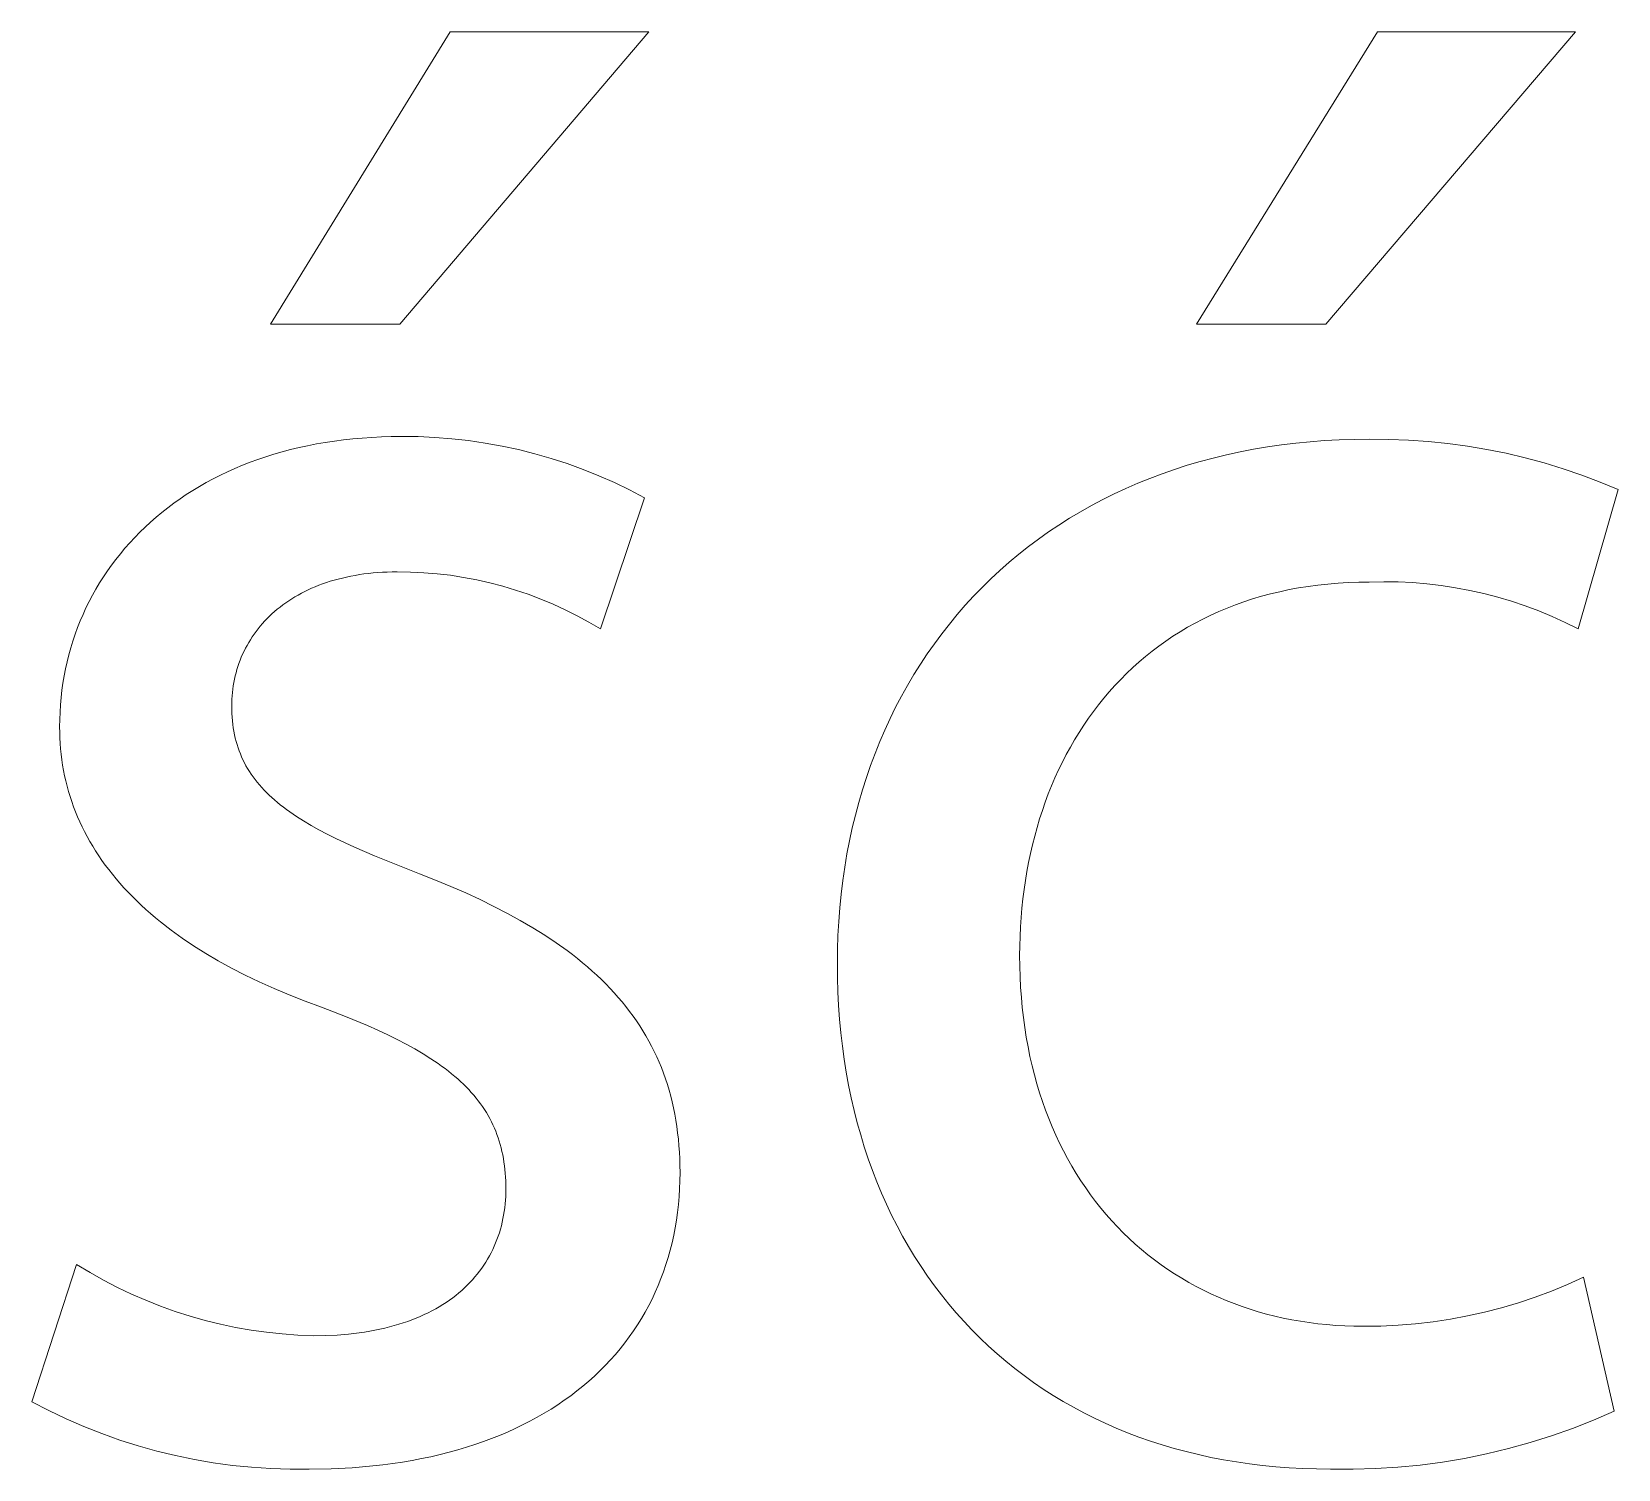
# Model space of a CAD drawing. Header units: millimetres. Extents: x 1434 to 4837, y 1889 to 4267.
# Drawn here: x 4377.23 to 4403.66, y 1946.16 to 1970.11 of the extents above; entities that cross this region are included whole.
import ezdxf

# ---------------------------------------------------------------- set-up
doc = ezdxf.new("R2010")
doc.units = ezdxf.units.MM
doc.header["$MEASUREMENT"] = 0
doc.layers.add('Domyślny', color=7, linetype='Continuous', true_color=0x000000)

msp = doc.modelspace()

# ---------------------------------------------------------------- linework, layer by layer
at = {"layer": 'Domyślny', "color": 18, "lineweight": 15, "true_color": 0x000000}
for p, q in [((4381.204, 1965.235), (4384.196, 1970.108)), ((4387.505, 1970.108), (4383.357, 1965.235)), ((4384.196, 1970.108), (4387.505, 1970.108)), ((4396.63, 1965.235), (4399.644, 1970.108)), ((4402.942, 1970.108), (4398.783, 1965.235)), ((4399.644, 1970.108), (4402.942, 1970.108)), ((4383.357, 1965.235), (4381.204, 1965.235)), ((4398.783, 1965.235), (4396.63, 1965.235)), ((4381.399, 1963.109), (4381.538, 1963.146)), ((4381.538, 1963.146), (4381.68, 1963.18)), ((4381.68, 1963.18), (4381.823, 1963.212)), ((4381.823, 1963.212), (4381.969, 1963.241)), ((4381.969, 1963.241), (4382.117, 1963.266)), ((4382.117, 1963.266), (4382.268, 1963.289)), ((4382.268, 1963.289), (4382.42, 1963.309)), ((4382.42, 1963.309), (4382.575, 1963.326)), ((4382.575, 1963.326), (4382.732, 1963.34)), ((4382.732, 1963.34), (4382.891, 1963.351)), ((4382.891, 1963.351), (4383.052, 1963.359)), ((4383.052, 1963.359), (4383.215, 1963.364)), ((4383.215, 1963.364), (4383.38, 1963.365)), ((4383.38, 1963.365), (4383.662, 1963.363)), ((4383.662, 1963.363), (4383.943, 1963.35)), ((4383.943, 1963.35), (4384.224, 1963.329)), ((4384.224, 1963.329), (4384.505, 1963.297)), ((4384.505, 1963.297), (4384.783, 1963.256)), ((4384.783, 1963.256), (4385.061, 1963.206)), ((4385.061, 1963.206), (4385.336, 1963.147)), ((4385.336, 1963.147), (4385.61, 1963.078)), ((4397.355, 1963.109), (4397.582, 1963.152)), ((4397.582, 1963.152), (4397.813, 1963.191)), ((4397.813, 1963.191), (4398.046, 1963.225)), ((4398.046, 1963.225), (4398.282, 1963.254)), ((4398.282, 1963.254), (4398.522, 1963.278)), ((4398.522, 1963.278), (4398.764, 1963.296)), ((4398.764, 1963.296), (4399.009, 1963.309)), ((4399.009, 1963.309), (4399.257, 1963.317)), ((4399.257, 1963.317), (4399.508, 1963.32)), ((4399.508, 1963.32), (4399.836, 1963.318)), ((4399.836, 1963.318), (4400.164, 1963.306)), ((4400.164, 1963.306), (4400.491, 1963.283)), ((4400.491, 1963.283), (4400.817, 1963.249)), ((4400.817, 1963.249), (4401.142, 1963.205)), ((4401.142, 1963.205), (4401.465, 1963.15)), ((4401.465, 1963.15), (4401.787, 1963.085)), ((4380.612, 1962.832), (4380.737, 1962.885)), ((4380.737, 1962.885), (4380.865, 1962.935)), ((4380.865, 1962.935), (4380.995, 1962.982)), ((4380.995, 1962.982), (4381.127, 1963.027)), ((4381.127, 1963.027), (4381.262, 1963.07)), ((4381.262, 1963.07), (4381.399, 1963.109)), ((4385.61, 1963.078), (4385.881, 1963)), ((4385.881, 1963), (4386.149, 1962.913)), ((4386.149, 1962.913), (4386.414, 1962.817)), ((4396.266, 1962.817), (4396.477, 1962.885)), ((4396.477, 1962.885), (4396.692, 1962.948)), ((4396.692, 1962.948), (4396.91, 1963.006)), ((4396.91, 1963.006), (4397.131, 1963.06)), ((4397.131, 1963.06), (4397.355, 1963.109)), ((4401.787, 1963.085), (4402.106, 1963.01)), ((4402.106, 1963.01), (4402.422, 1962.924)), ((4402.422, 1962.924), (4402.736, 1962.829)), ((4380.022, 1962.534), (4380.135, 1962.598)), ((4380.135, 1962.598), (4380.25, 1962.66)), ((4380.25, 1962.66), (4380.369, 1962.72)), ((4380.369, 1962.72), (4380.489, 1962.777)), ((4380.489, 1962.777), (4380.612, 1962.832)), ((4386.414, 1962.817), (4386.675, 1962.712)), ((4386.675, 1962.712), (4386.933, 1962.599)), ((4386.933, 1962.599), (4387.187, 1962.476)), ((4395.652, 1962.586), (4395.853, 1962.667)), ((4395.853, 1962.667), (4396.058, 1962.744)), ((4396.058, 1962.744), (4396.266, 1962.817)), ((4402.736, 1962.829), (4403.046, 1962.723)), ((4403.046, 1962.723), (4403.353, 1962.607)), ((4403.353, 1962.607), (4403.656, 1962.482)), ((4379.697, 1962.327), (4379.802, 1962.398)), ((4379.802, 1962.398), (4379.911, 1962.467)), ((4379.911, 1962.467), (4380.022, 1962.534)), ((4387.437, 1962.346), (4386.7, 1960.159)), ((4387.187, 1962.476), (4387.437, 1962.346)), ((4395.068, 1962.314), (4395.259, 1962.409)), ((4395.259, 1962.409), (4395.454, 1962.5)), ((4395.454, 1962.5), (4395.652, 1962.586)), ((4403.656, 1962.482), (4402.987, 1960.159)), ((4379.299, 1962.022), (4379.394, 1962.101)), ((4379.394, 1962.101), (4379.493, 1962.179)), ((4379.493, 1962.179), (4379.593, 1962.254)), ((4379.593, 1962.254), (4379.697, 1962.327)), ((4394.516, 1962.003), (4394.696, 1962.111)), ((4394.696, 1962.111), (4394.88, 1962.215)), ((4394.88, 1962.215), (4395.068, 1962.314)), ((4379.027, 1961.772), (4379.115, 1961.857)), ((4379.115, 1961.857), (4379.206, 1961.941)), ((4379.206, 1961.941), (4379.299, 1962.022)), ((4394.166, 1961.775), (4394.339, 1961.891)), ((4394.339, 1961.891), (4394.516, 1962.003)), ((4378.78, 1961.505), (4378.86, 1961.596)), ((4378.86, 1961.596), (4378.942, 1961.685)), ((4378.942, 1961.685), (4379.027, 1961.772)), ((4393.831, 1961.531), (4393.997, 1961.655)), ((4393.997, 1961.655), (4394.166, 1961.775)), ((4378.556, 1961.223), (4378.628, 1961.319)), ((4378.628, 1961.319), (4378.703, 1961.413)), ((4378.703, 1961.413), (4378.78, 1961.505)), ((4393.511, 1961.271), (4393.669, 1961.403)), ((4393.669, 1961.403), (4393.831, 1961.531)), ((4378.357, 1960.926), (4378.421, 1961.027)), ((4378.421, 1961.027), (4378.487, 1961.126)), ((4378.487, 1961.126), (4378.556, 1961.223)), ((4382.471, 1961.024), (4382.402, 1961.008)), ((4382.541, 1961.039), (4382.471, 1961.024)), ((4382.613, 1961.052), (4382.541, 1961.039)), ((4382.686, 1961.064), (4382.613, 1961.052)), ((4382.76, 1961.075), (4382.686, 1961.064)), ((4382.836, 1961.084), (4382.76, 1961.075)), ((4382.912, 1961.092), (4382.836, 1961.084)), ((4382.99, 1961.099), (4382.912, 1961.092)), ((4383.069, 1961.104), (4382.99, 1961.099)), ((4383.149, 1961.108), (4383.069, 1961.104)), ((4383.23, 1961.11), (4383.149, 1961.108)), ((4383.312, 1961.11), (4383.23, 1961.11)), ((4383.535, 1961.108), (4383.312, 1961.11)), ((4383.757, 1961.097), (4383.535, 1961.108)), ((4383.98, 1961.079), (4383.757, 1961.097)), ((4384.201, 1961.053), (4383.98, 1961.079)), ((4384.421, 1961.019), (4384.201, 1961.053)), ((4384.64, 1960.978), (4384.421, 1961.019)), ((4393.206, 1960.995), (4393.356, 1961.135)), ((4393.356, 1961.135), (4393.511, 1961.271)), ((4378.239, 1960.721), (4378.297, 1960.824)), ((4378.297, 1960.824), (4378.357, 1960.926)), ((4381.719, 1960.754), (4381.664, 1960.724)), ((4381.775, 1960.783), (4381.719, 1960.754)), ((4381.832, 1960.81), (4381.775, 1960.783)), ((4381.89, 1960.837), (4381.832, 1960.81)), ((4381.95, 1960.862), (4381.89, 1960.837)), ((4382.011, 1960.887), (4381.95, 1960.862)), ((4382.073, 1960.91), (4382.011, 1960.887)), ((4382.136, 1960.932), (4382.073, 1960.91)), ((4382.201, 1960.953), (4382.136, 1960.932)), ((4382.266, 1960.973), (4382.201, 1960.953)), ((4382.333, 1960.991), (4382.266, 1960.973)), ((4382.402, 1961.008), (4382.333, 1960.991)), ((4384.857, 1960.929), (4384.64, 1960.978)), ((4385.073, 1960.872), (4384.857, 1960.929)), ((4385.286, 1960.808), (4385.073, 1960.872)), ((4385.497, 1960.737), (4385.286, 1960.808)), ((4392.917, 1960.704), (4393.059, 1960.851)), ((4393.059, 1960.851), (4393.206, 1960.995)), ((4398.016, 1960.78), (4397.863, 1960.744)), ((4398.171, 1960.814), (4398.016, 1960.78)), ((4398.329, 1960.843), (4398.171, 1960.814)), ((4398.49, 1960.868), (4398.329, 1960.843)), ((4398.653, 1960.89), (4398.49, 1960.868)), ((4398.819, 1960.908), (4398.653, 1960.89)), ((4398.988, 1960.922), (4398.819, 1960.908)), ((4399.159, 1960.932), (4398.988, 1960.922)), ((4399.332, 1960.938), (4399.159, 1960.932)), ((4399.508, 1960.94), (4399.332, 1960.938)), ((4399.749, 1960.946), (4399.508, 1960.94)), ((4399.989, 1960.943), (4399.749, 1960.946)), ((4400.229, 1960.931), (4399.989, 1960.943)), ((4400.469, 1960.911), (4400.229, 1960.931)), ((4400.708, 1960.883), (4400.469, 1960.911)), ((4400.945, 1960.847), (4400.708, 1960.883)), ((4401.181, 1960.802), (4400.945, 1960.847)), ((4401.416, 1960.75), (4401.181, 1960.802)), ((4401.648, 1960.689), (4401.416, 1960.75)), ((4378.082, 1960.402), (4378.131, 1960.509)), ((4378.131, 1960.509), (4378.183, 1960.616)), ((4378.183, 1960.616), (4378.239, 1960.721)), ((4381.317, 1960.487), (4381.272, 1960.449)), ((4381.363, 1960.523), (4381.317, 1960.487)), ((4381.41, 1960.559), (4381.363, 1960.523)), ((4381.458, 1960.594), (4381.41, 1960.559)), ((4381.508, 1960.628), (4381.458, 1960.594)), ((4381.558, 1960.661), (4381.508, 1960.628)), ((4381.611, 1960.693), (4381.558, 1960.661)), ((4381.664, 1960.724), (4381.611, 1960.693)), ((4385.706, 1960.658), (4385.497, 1960.737)), ((4385.912, 1960.572), (4385.706, 1960.658)), ((4386.114, 1960.479), (4385.912, 1960.572)), ((4392.643, 1960.399), (4392.778, 1960.553)), ((4392.778, 1960.553), (4392.917, 1960.704)), ((4397.139, 1960.507), (4397.002, 1960.45)), ((4397.278, 1960.561), (4397.139, 1960.507)), ((4397.42, 1960.612), (4397.278, 1960.561)), ((4397.565, 1960.66), (4397.42, 1960.612)), ((4397.713, 1960.703), (4397.565, 1960.66)), ((4397.863, 1960.744), (4397.713, 1960.703)), ((4401.879, 1960.62), (4401.648, 1960.689)), ((4402.107, 1960.543), (4401.879, 1960.62)), ((4402.332, 1960.459), (4402.107, 1960.543)), ((4377.991, 1960.182), (4378.035, 1960.293)), ((4378.035, 1960.293), (4378.082, 1960.402)), ((4381.07, 1960.248), (4381.033, 1960.205)), ((4381.107, 1960.29), (4381.07, 1960.248)), ((4381.147, 1960.331), (4381.107, 1960.29)), ((4381.187, 1960.371), (4381.147, 1960.331)), ((4381.229, 1960.41), (4381.187, 1960.371)), ((4381.272, 1960.449), (4381.229, 1960.41)), ((4386.313, 1960.379), (4386.114, 1960.479)), ((4386.509, 1960.272), (4386.313, 1960.379)), ((4386.7, 1960.159), (4386.509, 1960.272)), ((4392.386, 1960.079), (4392.513, 1960.241)), ((4392.513, 1960.241), (4392.643, 1960.399)), ((4396.607, 1960.257), (4396.48, 1960.187)), ((4396.736, 1960.325), (4396.607, 1960.257)), ((4396.867, 1960.389), (4396.736, 1960.325)), ((4397.002, 1960.45), (4396.867, 1960.389)), ((4402.554, 1960.366), (4402.332, 1960.459)), ((4402.772, 1960.266), (4402.554, 1960.366)), ((4402.987, 1960.159), (4402.772, 1960.266)), ((4377.878, 1959.844), (4377.913, 1959.958)), ((4377.913, 1959.958), (4377.951, 1960.071)), ((4377.951, 1960.071), (4377.991, 1960.182)), ((4380.87, 1959.98), (4380.841, 1959.933)), ((4380.9, 1960.027), (4380.87, 1959.98)), ((4380.931, 1960.072), (4380.9, 1960.027)), ((4380.964, 1960.117), (4380.931, 1960.072)), ((4380.998, 1960.162), (4380.964, 1960.117)), ((4381.033, 1960.205), (4380.998, 1960.162)), ((4392.264, 1959.914), (4392.386, 1960.079)), ((4396.118, 1959.957), (4396.002, 1959.874)), ((4396.236, 1960.037), (4396.118, 1959.957)), ((4396.357, 1960.113), (4396.236, 1960.037)), ((4396.48, 1960.187), (4396.357, 1960.113)), ((4377.817, 1959.613), (4377.846, 1959.729)), ((4377.846, 1959.729), (4377.878, 1959.844)), ((4380.74, 1959.738), (4380.718, 1959.688)), ((4380.763, 1959.788), (4380.74, 1959.738)), ((4380.788, 1959.837), (4380.763, 1959.788)), ((4380.814, 1959.885), (4380.788, 1959.837)), ((4380.841, 1959.933), (4380.814, 1959.885)), ((4392.032, 1959.574), (4392.146, 1959.745)), ((4392.146, 1959.745), (4392.264, 1959.914)), ((4395.779, 1959.701), (4395.672, 1959.609)), ((4395.889, 1959.789), (4395.779, 1959.701)), ((4396.002, 1959.874), (4395.889, 1959.789)), ((4377.767, 1959.378), (4377.791, 1959.496)), ((4377.791, 1959.496), (4377.817, 1959.613)), ((4380.63, 1959.429), (4380.616, 1959.376)), ((4380.645, 1959.482), (4380.63, 1959.429)), ((4380.661, 1959.534), (4380.645, 1959.482)), ((4380.679, 1959.586), (4380.661, 1959.534)), ((4380.698, 1959.638), (4380.679, 1959.586)), ((4380.718, 1959.688), (4380.698, 1959.638)), ((4391.922, 1959.399), (4392.032, 1959.574)), ((4395.568, 1959.515), (4395.466, 1959.419)), ((4395.672, 1959.609), (4395.568, 1959.515)), ((4377.73, 1959.139), (4377.747, 1959.259)), ((4377.747, 1959.259), (4377.767, 1959.378)), ((4380.584, 1959.213), (4380.576, 1959.158)), ((4380.594, 1959.268), (4380.584, 1959.213)), ((4380.604, 1959.322), (4380.594, 1959.268)), ((4380.616, 1959.376), (4380.604, 1959.322)), ((4391.715, 1959.039), (4391.816, 1959.22)), ((4391.816, 1959.22), (4391.922, 1959.399)), ((4395.27, 1959.218), (4395.177, 1959.113)), ((4395.367, 1959.32), (4395.27, 1959.218)), ((4395.466, 1959.419), (4395.367, 1959.32)), ((4377.698, 1958.774), (4377.706, 1958.897)), ((4377.706, 1958.897), (4377.717, 1959.018)), ((4377.717, 1959.018), (4377.73, 1959.139)), ((4380.559, 1958.935), (4380.558, 1958.878)), ((4380.561, 1958.991), (4380.559, 1958.935)), ((4380.565, 1959.047), (4380.561, 1958.991)), ((4380.57, 1959.103), (4380.565, 1959.047)), ((4380.576, 1959.158), (4380.57, 1959.103)), ((4391.618, 1958.854), (4391.715, 1959.039)), ((4394.998, 1958.897), (4394.913, 1958.785)), ((4395.086, 1959.006), (4394.998, 1958.897)), ((4395.177, 1959.113), (4395.086, 1959.006)), ((4377.692, 1958.527), (4377.693, 1958.651)), ((4377.693, 1958.651), (4377.698, 1958.774)), ((4380.558, 1958.878), (4380.559, 1958.814)), ((4380.559, 1958.814), (4380.561, 1958.752)), ((4380.561, 1958.752), (4380.565, 1958.69)), ((4380.565, 1958.69), (4380.57, 1958.63)), ((4391.438, 1958.476), (4391.526, 1958.667)), ((4391.526, 1958.667), (4391.618, 1958.854)), ((4394.83, 1958.671), (4394.751, 1958.554)), ((4394.913, 1958.785), (4394.83, 1958.671)), ((4377.693, 1958.435), (4377.692, 1958.527)), ((4377.696, 1958.343), (4377.693, 1958.435)), ((4380.57, 1958.63), (4380.577, 1958.57)), ((4380.577, 1958.57), (4380.585, 1958.512)), ((4380.585, 1958.512), (4380.594, 1958.454)), ((4380.594, 1958.454), (4380.605, 1958.398)), ((4380.605, 1958.398), (4380.617, 1958.342)), ((4391.354, 1958.282), (4391.438, 1958.476)), ((4394.674, 1958.436), (4394.6, 1958.315)), ((4394.751, 1958.554), (4394.674, 1958.436)), ((4377.701, 1958.252), (4377.696, 1958.343)), ((4377.708, 1958.161), (4377.701, 1958.252)), ((4377.717, 1958.071), (4377.708, 1958.161)), ((4380.617, 1958.342), (4380.631, 1958.287)), ((4380.631, 1958.287), (4380.647, 1958.234)), ((4380.647, 1958.234), (4380.664, 1958.181)), ((4380.664, 1958.181), (4380.682, 1958.129)), ((4380.682, 1958.129), (4380.702, 1958.077)), ((4391.275, 1958.085), (4391.354, 1958.282)), ((4394.529, 1958.192), (4394.46, 1958.066)), ((4394.6, 1958.315), (4394.529, 1958.192)), ((4377.729, 1957.981), (4377.717, 1958.071)), ((4377.742, 1957.892), (4377.729, 1957.981)), ((4377.758, 1957.803), (4377.742, 1957.892)), ((4380.702, 1958.077), (4380.723, 1958.027)), ((4380.723, 1958.027), (4380.746, 1957.977)), ((4380.746, 1957.977), (4380.77, 1957.928)), ((4380.77, 1957.928), (4380.796, 1957.88)), ((4380.796, 1957.88), (4380.824, 1957.833)), ((4391.13, 1957.684), (4391.2, 1957.886)), ((4391.2, 1957.886), (4391.275, 1958.085)), ((4394.395, 1957.939), (4394.332, 1957.81)), ((4394.46, 1958.066), (4394.395, 1957.939)), ((4377.775, 1957.715), (4377.758, 1957.803)), ((4377.795, 1957.628), (4377.775, 1957.715)), ((4377.817, 1957.541), (4377.795, 1957.628)), ((4380.824, 1957.833), (4380.852, 1957.786)), ((4380.852, 1957.786), (4380.883, 1957.74)), ((4380.883, 1957.74), (4380.915, 1957.694)), ((4380.915, 1957.694), (4380.948, 1957.649)), ((4380.948, 1957.649), (4380.983, 1957.605)), ((4380.983, 1957.605), (4381.02, 1957.561)), ((4391.064, 1957.478), (4391.13, 1957.684)), ((4394.272, 1957.679), (4394.215, 1957.546)), ((4394.332, 1957.81), (4394.272, 1957.679)), ((4377.841, 1957.454), (4377.817, 1957.541)), ((4377.867, 1957.368), (4377.841, 1957.454)), ((4377.895, 1957.283), (4377.867, 1957.368)), ((4381.02, 1957.561), (4381.058, 1957.518)), ((4381.058, 1957.518), (4381.098, 1957.476)), ((4381.098, 1957.476), (4381.139, 1957.434)), ((4381.139, 1957.434), (4381.182, 1957.392)), ((4381.182, 1957.392), (4381.226, 1957.351)), ((4381.226, 1957.351), (4381.272, 1957.311)), ((4381.272, 1957.311), (4381.319, 1957.27)), ((4391.004, 1957.271), (4391.064, 1957.478)), ((4394.161, 1957.411), (4394.11, 1957.274)), ((4394.215, 1957.546), (4394.161, 1957.411)), ((4377.925, 1957.198), (4377.895, 1957.283)), ((4377.957, 1957.114), (4377.925, 1957.198)), ((4377.992, 1957.03), (4377.957, 1957.114)), ((4381.319, 1957.27), (4381.368, 1957.231)), ((4381.368, 1957.231), (4381.419, 1957.191)), ((4381.419, 1957.191), (4381.471, 1957.152)), ((4381.471, 1957.152), (4381.525, 1957.114)), ((4381.525, 1957.114), (4381.637, 1957.037)), ((4390.896, 1956.847), (4390.947, 1957.06)), ((4390.947, 1957.06), (4391.004, 1957.271)), ((4394.062, 1957.135), (4394.016, 1956.995)), ((4394.11, 1957.274), (4394.062, 1957.135)), ((4378.028, 1956.947), (4377.992, 1957.03)), ((4378.067, 1956.865), (4378.028, 1956.947)), ((4378.108, 1956.783), (4378.067, 1956.865)), ((4378.151, 1956.701), (4378.108, 1956.783)), ((4381.637, 1957.037), (4381.755, 1956.962)), ((4381.755, 1956.962), (4381.88, 1956.887)), ((4381.88, 1956.887), (4382.012, 1956.814)), ((4382.012, 1956.814), (4382.149, 1956.741)), ((4390.849, 1956.631), (4390.896, 1956.847)), ((4393.974, 1956.853), (4393.934, 1956.709)), ((4394.016, 1956.995), (4393.974, 1956.853)), ((4378.196, 1956.621), (4378.151, 1956.701)), ((4378.243, 1956.541), (4378.196, 1956.621)), ((4378.292, 1956.461), (4378.243, 1956.541)), ((4382.149, 1956.741), (4382.294, 1956.668)), ((4382.294, 1956.668), (4382.602, 1956.523)), ((4382.602, 1956.523), (4382.937, 1956.378)), ((4390.807, 1956.413), (4390.849, 1956.631)), ((4393.897, 1956.564), (4393.863, 1956.418)), ((4393.934, 1956.709), (4393.897, 1956.564)), ((4378.344, 1956.382), (4378.292, 1956.461)), ((4378.397, 1956.304), (4378.344, 1956.382)), ((4378.453, 1956.226), (4378.397, 1956.304)), ((4382.937, 1956.378), (4383.686, 1956.079)), ((4390.77, 1956.192), (4390.807, 1956.413)), ((4393.832, 1956.27), (4393.804, 1956.12)), ((4393.863, 1956.418), (4393.832, 1956.27)), ((4378.511, 1956.15), (4378.453, 1956.226)), ((4378.571, 1956.073), (4378.511, 1956.15)), ((4378.633, 1955.998), (4378.571, 1956.073)), ((4378.697, 1955.923), (4378.633, 1955.998)), ((4383.686, 1956.079), (4383.951, 1955.975)), ((4390.737, 1955.969), (4390.77, 1956.192)), ((4393.804, 1956.12), (4393.779, 1955.969)), ((4378.764, 1955.848), (4378.697, 1955.923)), ((4378.833, 1955.775), (4378.764, 1955.848)), ((4378.903, 1955.702), (4378.833, 1955.775)), ((4383.951, 1955.975), (4384.207, 1955.869)), ((4384.207, 1955.869), (4384.456, 1955.761)), ((4384.456, 1955.761), (4384.696, 1955.65)), ((4390.687, 1955.516), (4390.71, 1955.744)), ((4390.71, 1955.744), (4390.737, 1955.969)), ((4393.757, 1955.817), (4393.737, 1955.664)), ((4393.779, 1955.969), (4393.757, 1955.817)), ((4378.976, 1955.63), (4378.903, 1955.702)), ((4379.052, 1955.558), (4378.976, 1955.63)), ((4379.129, 1955.487), (4379.052, 1955.558)), ((4379.208, 1955.417), (4379.129, 1955.487)), ((4384.696, 1955.65), (4384.927, 1955.537)), ((4384.927, 1955.537), (4385.151, 1955.422)), ((4390.67, 1955.286), (4390.687, 1955.516)), ((4393.721, 1955.509), (4393.708, 1955.353)), ((4393.737, 1955.664), (4393.721, 1955.509)), ((4379.29, 1955.347), (4379.208, 1955.417)), ((4379.374, 1955.279), (4379.29, 1955.347)), ((4379.549, 1955.143), (4379.374, 1955.279)), ((4385.151, 1955.422), (4385.366, 1955.303)), ((4385.366, 1955.303), (4385.574, 1955.182)), ((4390.657, 1955.054), (4390.67, 1955.286)), ((4393.697, 1955.196), (4393.69, 1955.038)), ((4393.708, 1955.353), (4393.697, 1955.196)), ((4379.732, 1955.011), (4379.549, 1955.143)), ((4379.924, 1954.881), (4379.732, 1955.011)), ((4385.574, 1955.182), (4385.772, 1955.058)), ((4385.772, 1955.058), (4385.963, 1954.931)), ((4390.65, 1954.82), (4390.657, 1955.054)), ((4393.69, 1955.038), (4393.685, 1954.879)), ((4380.125, 1954.755), (4379.924, 1954.881)), ((4380.335, 1954.632), (4380.125, 1954.755)), ((4385.963, 1954.931), (4386.145, 1954.801)), ((4386.145, 1954.801), (4386.233, 1954.735)), ((4386.233, 1954.735), (4386.319, 1954.668)), ((4390.647, 1954.583), (4390.65, 1954.82)), ((4393.685, 1954.879), (4393.684, 1954.719)), ((4393.684, 1954.719), (4393.686, 1954.542)), ((4380.553, 1954.511), (4380.335, 1954.632)), ((4380.781, 1954.394), (4380.553, 1954.511)), ((4386.319, 1954.668), (4386.403, 1954.6)), ((4386.403, 1954.6), (4386.485, 1954.531)), ((4386.485, 1954.531), (4386.564, 1954.461)), ((4386.564, 1954.461), (4386.642, 1954.39)), ((4390.649, 1954.348), (4390.647, 1954.583)), ((4393.686, 1954.542), (4393.691, 1954.366)), ((4381.018, 1954.281), (4380.781, 1954.394)), ((4381.263, 1954.17), (4381.018, 1954.281)), ((4381.518, 1954.063), (4381.263, 1954.17)), ((4386.642, 1954.39), (4386.717, 1954.318)), ((4386.717, 1954.318), (4386.791, 1954.246)), ((4386.791, 1954.246), (4386.862, 1954.172)), ((4386.862, 1954.172), (4386.931, 1954.098)), ((4390.656, 1954.116), (4390.649, 1954.348)), ((4393.691, 1954.366), (4393.7, 1954.192)), ((4393.7, 1954.192), (4393.712, 1954.021)), ((4381.782, 1953.959), (4381.518, 1954.063)), ((4382.054, 1953.858), (4381.782, 1953.959)), ((4386.931, 1954.098), (4386.998, 1954.022)), ((4386.998, 1954.022), (4387.063, 1953.946)), ((4387.063, 1953.946), (4387.126, 1953.868)), ((4390.668, 1953.886), (4390.656, 1954.116)), ((4390.685, 1953.658), (4390.668, 1953.886)), ((4393.712, 1954.021), (4393.728, 1953.852)), ((4382.453, 1953.705), (4382.054, 1953.858)), ((4382.821, 1953.553), (4382.453, 1953.705)), ((4387.126, 1953.868), (4387.187, 1953.789)), ((4387.187, 1953.789), (4387.245, 1953.71)), ((4387.245, 1953.71), (4387.302, 1953.629)), ((4387.302, 1953.629), (4387.356, 1953.547)), ((4390.706, 1953.433), (4390.685, 1953.658)), ((4393.728, 1953.852), (4393.747, 1953.685)), ((4393.747, 1953.685), (4393.769, 1953.52)), ((4382.993, 1953.476), (4382.821, 1953.553)), ((4383.158, 1953.398), (4382.993, 1953.476)), ((4383.316, 1953.321), (4383.158, 1953.398)), ((4387.356, 1953.547), (4387.409, 1953.464)), ((4387.409, 1953.464), (4387.459, 1953.38)), ((4387.459, 1953.38), (4387.507, 1953.295)), ((4390.731, 1953.211), (4390.706, 1953.433)), ((4393.769, 1953.52), (4393.795, 1953.358)), ((4393.795, 1953.358), (4393.824, 1953.198)), ((4383.466, 1953.242), (4383.316, 1953.321)), ((4383.61, 1953.163), (4383.466, 1953.242)), ((4383.746, 1953.083), (4383.61, 1953.163)), ((4383.875, 1953.001), (4383.746, 1953.083)), ((4387.507, 1953.295), (4387.553, 1953.209)), ((4387.553, 1953.209), (4387.597, 1953.122)), ((4387.597, 1953.122), (4387.639, 1953.033)), ((4390.761, 1952.991), (4390.731, 1953.211)), ((4393.824, 1953.198), (4393.856, 1953.04)), ((4383.997, 1952.919), (4383.875, 1953.001)), ((4384.055, 1952.877), (4383.997, 1952.919)), ((4384.112, 1952.835), (4384.055, 1952.877)), ((4384.167, 1952.793), (4384.112, 1952.835)), ((4387.639, 1953.033), (4387.678, 1952.943)), ((4387.678, 1952.943), (4387.716, 1952.852)), ((4387.716, 1952.852), (4387.751, 1952.76)), ((4390.796, 1952.774), (4390.761, 1952.991)), ((4393.856, 1953.04), (4393.892, 1952.884)), ((4393.892, 1952.884), (4393.93, 1952.731)), ((4384.221, 1952.75), (4384.167, 1952.793)), ((4384.273, 1952.707), (4384.221, 1952.75)), ((4384.323, 1952.663), (4384.273, 1952.707)), ((4384.371, 1952.619), (4384.323, 1952.663)), ((4384.418, 1952.575), (4384.371, 1952.619)), ((4384.464, 1952.53), (4384.418, 1952.575)), ((4387.751, 1952.76), (4387.784, 1952.666)), ((4387.784, 1952.666), (4387.815, 1952.572)), ((4387.815, 1952.572), (4387.844, 1952.476)), ((4390.835, 1952.56), (4390.796, 1952.774)), ((4390.879, 1952.348), (4390.835, 1952.56)), ((4393.93, 1952.731), (4393.972, 1952.581)), ((4393.972, 1952.581), (4394.017, 1952.433)), ((4384.507, 1952.485), (4384.464, 1952.53)), ((4384.549, 1952.439), (4384.507, 1952.485)), ((4384.59, 1952.393), (4384.549, 1952.439)), ((4384.629, 1952.346), (4384.59, 1952.393)), ((4384.666, 1952.299), (4384.629, 1952.346)), ((4384.702, 1952.251), (4384.666, 1952.299)), ((4387.844, 1952.476), (4387.871, 1952.378)), ((4387.871, 1952.378), (4387.896, 1952.28)), ((4390.927, 1952.14), (4390.879, 1952.348)), ((4394.017, 1952.433), (4394.065, 1952.287)), ((4384.736, 1952.202), (4384.702, 1952.251)), ((4384.769, 1952.153), (4384.736, 1952.202)), ((4384.8, 1952.104), (4384.769, 1952.153)), ((4384.83, 1952.054), (4384.8, 1952.104)), ((4384.858, 1952.003), (4384.83, 1952.054)), ((4387.896, 1952.28), (4387.918, 1952.18)), ((4387.918, 1952.18), (4387.939, 1952.079)), ((4387.939, 1952.079), (4387.957, 1951.976)), ((4390.979, 1951.934), (4390.927, 1952.14)), ((4394.065, 1952.287), (4394.116, 1952.143)), ((4394.116, 1952.143), (4394.17, 1952.003)), ((4384.885, 1951.951), (4384.858, 1952.003)), ((4384.91, 1951.899), (4384.885, 1951.951)), ((4384.934, 1951.846), (4384.91, 1951.899)), ((4384.956, 1951.793), (4384.934, 1951.846)), ((4384.977, 1951.739), (4384.956, 1951.793)), ((4387.957, 1951.976), (4387.973, 1951.872)), ((4387.973, 1951.872), (4387.987, 1951.767)), ((4387.987, 1951.767), (4387.999, 1951.66)), ((4391.036, 1951.731), (4390.979, 1951.934)), ((4394.17, 1952.003), (4394.227, 1951.864)), ((4394.227, 1951.864), (4394.287, 1951.728)), ((4384.996, 1951.684), (4384.977, 1951.739)), ((4385.014, 1951.629), (4384.996, 1951.684)), ((4385.031, 1951.572), (4385.014, 1951.629)), ((4385.046, 1951.515), (4385.031, 1951.572)), ((4385.06, 1951.457), (4385.046, 1951.515)), ((4387.999, 1951.66), (4388.009, 1951.552)), ((4388.009, 1951.552), (4388.016, 1951.442)), ((4391.096, 1951.531), (4391.036, 1951.731)), ((4391.162, 1951.334), (4391.096, 1951.531)), ((4394.287, 1951.728), (4394.349, 1951.595)), ((4394.349, 1951.595), (4394.415, 1951.464)), ((4385.073, 1951.399), (4385.06, 1951.457)), ((4385.084, 1951.339), (4385.073, 1951.399)), ((4385.094, 1951.279), (4385.084, 1951.339)), ((4385.102, 1951.218), (4385.094, 1951.279)), ((4388.016, 1951.442), (4388.022, 1951.331)), ((4388.022, 1951.331), (4388.025, 1951.219)), ((4391.231, 1951.141), (4391.162, 1951.334)), ((4394.415, 1951.464), (4394.483, 1951.336)), ((4394.483, 1951.336), (4394.554, 1951.21)), ((4385.109, 1951.156), (4385.102, 1951.218)), ((4385.115, 1951.093), (4385.109, 1951.156)), ((4385.119, 1951.029), (4385.115, 1951.093)), ((4385.123, 1950.965), (4385.119, 1951.029)), ((4388.024, 1950.969), (4388.019, 1950.835)), ((4388.026, 1951.105), (4388.024, 1950.969)), ((4388.025, 1951.219), (4388.026, 1951.105)), ((4391.305, 1950.95), (4391.231, 1951.141)), ((4394.554, 1951.21), (4394.628, 1951.087)), ((4394.628, 1951.087), (4394.705, 1950.967)), ((4385.118, 1950.643), (4385.122, 1950.706)), ((4385.122, 1950.706), (4385.124, 1950.769)), ((4385.124, 1950.899), (4385.123, 1950.965)), ((4385.125, 1950.833), (4385.124, 1950.899)), ((4385.124, 1950.769), (4385.125, 1950.833)), ((4388.019, 1950.835), (4388.011, 1950.703)), ((4391.383, 1950.762), (4391.305, 1950.95)), ((4391.464, 1950.578), (4391.383, 1950.762)), ((4394.705, 1950.967), (4394.784, 1950.849)), ((4394.784, 1950.849), (4394.866, 1950.734)), ((4394.866, 1950.734), (4394.95, 1950.622)), ((4385.088, 1950.397), (4385.098, 1950.458)), ((4385.098, 1950.458), (4385.106, 1950.519)), ((4385.106, 1950.519), (4385.113, 1950.581)), ((4385.113, 1950.581), (4385.118, 1950.643)), ((4387.985, 1950.441), (4387.967, 1950.312)), ((4388, 1950.571), (4387.985, 1950.441)), ((4388.011, 1950.703), (4388, 1950.571)), ((4391.55, 1950.396), (4391.464, 1950.578)), ((4394.95, 1950.622), (4395.037, 1950.512)), ((4395.037, 1950.512), (4395.126, 1950.405)), ((4385.034, 1950.16), (4385.05, 1950.218)), ((4385.05, 1950.218), (4385.064, 1950.277)), ((4385.064, 1950.277), (4385.077, 1950.337)), ((4385.077, 1950.337), (4385.088, 1950.397)), ((4387.946, 1950.185), (4387.921, 1950.059)), ((4387.967, 1950.312), (4387.946, 1950.185)), ((4391.641, 1950.218), (4391.55, 1950.396)), ((4391.735, 1950.043), (4391.641, 1950.218)), ((4395.126, 1950.405), (4395.218, 1950.301)), ((4395.218, 1950.301), (4395.313, 1950.2)), ((4395.313, 1950.2), (4395.41, 1950.101)), ((4384.932, 1949.877), (4384.955, 1949.932)), ((4384.955, 1949.932), (4384.977, 1949.988)), ((4384.977, 1949.988), (4384.998, 1950.045)), ((4384.998, 1950.045), (4385.017, 1950.102)), ((4385.017, 1950.102), (4385.034, 1950.16)), ((4387.894, 1949.935), (4387.863, 1949.812)), ((4387.921, 1950.059), (4387.894, 1949.935)), ((4391.833, 1949.872), (4391.735, 1950.043)), ((4395.41, 1950.101), (4395.509, 1950.005)), ((4395.509, 1950.005), (4395.61, 1949.912)), ((4395.61, 1949.912), (4395.714, 1949.822)), ((4384.791, 1949.611), (4384.822, 1949.662)), ((4384.822, 1949.662), (4384.852, 1949.715)), ((4384.852, 1949.715), (4384.88, 1949.768)), ((4384.88, 1949.768), (4384.906, 1949.822)), ((4384.906, 1949.822), (4384.932, 1949.877)), ((4387.829, 1949.691), (4387.792, 1949.572)), ((4387.863, 1949.812), (4387.829, 1949.691)), ((4391.935, 1949.704), (4391.833, 1949.872)), ((4392.041, 1949.539), (4391.935, 1949.704)), ((4395.714, 1949.822), (4395.82, 1949.735)), ((4395.82, 1949.735), (4395.928, 1949.651)), ((4395.928, 1949.651), (4396.039, 1949.569)), ((4377.227, 1947.286), (4377.975, 1949.575)), ((4377.975, 1949.575), (4378.198, 1949.44)), ((4378.198, 1949.44), (4378.425, 1949.312)), ((4384.61, 1949.365), (4384.649, 1949.412)), ((4384.649, 1949.412), (4384.687, 1949.461)), ((4384.687, 1949.461), (4384.723, 1949.51)), ((4384.723, 1949.51), (4384.758, 1949.56)), ((4384.758, 1949.56), (4384.791, 1949.611)), ((4387.752, 1949.453), (4387.708, 1949.337)), ((4387.792, 1949.572), (4387.752, 1949.453)), ((4392.151, 1949.377), (4392.041, 1949.539)), ((4396.039, 1949.569), (4396.152, 1949.491)), ((4396.152, 1949.491), (4396.266, 1949.415)), ((4396.266, 1949.415), (4396.383, 1949.343)), ((4378.425, 1949.312), (4378.656, 1949.192)), ((4378.656, 1949.192), (4378.891, 1949.08)), ((4384.342, 1949.099), (4384.391, 1949.141)), ((4384.391, 1949.141), (4384.438, 1949.184)), ((4384.438, 1949.184), (4384.483, 1949.228)), ((4384.483, 1949.228), (4384.527, 1949.272)), ((4384.527, 1949.272), (4384.57, 1949.318)), ((4384.57, 1949.318), (4384.61, 1949.365)), ((4387.662, 1949.222), (4387.612, 1949.109)), ((4387.708, 1949.337), (4387.662, 1949.222)), ((4392.264, 1949.219), (4392.151, 1949.377)), ((4392.382, 1949.065), (4392.264, 1949.219)), ((4396.383, 1949.343), (4396.502, 1949.273)), ((4396.502, 1949.273), (4396.623, 1949.207)), ((4396.623, 1949.207), (4396.746, 1949.143)), ((4396.746, 1949.143), (4396.871, 1949.083)), ((4402.269, 1949.026), (4402.542, 1949.128)), ((4402.542, 1949.128), (4402.812, 1949.239)), ((4402.812, 1949.239), (4403.078, 1949.36)), ((4403.078, 1949.36), (4403.588, 1947.127)), ((4378.891, 1949.08), (4379.13, 1948.976)), ((4379.13, 1948.976), (4379.372, 1948.88)), ((4379.372, 1948.88), (4379.618, 1948.792)), ((4383.956, 1948.834), (4384.016, 1948.869)), ((4384.016, 1948.869), (4384.074, 1948.905)), ((4384.074, 1948.905), (4384.131, 1948.941)), ((4384.131, 1948.941), (4384.186, 1948.979)), ((4384.186, 1948.979), (4384.24, 1949.018)), ((4384.24, 1949.018), (4384.291, 1949.058)), ((4384.291, 1949.058), (4384.342, 1949.099)), ((4387.504, 1948.888), (4387.445, 1948.78)), ((4387.56, 1948.997), (4387.504, 1948.888)), ((4387.612, 1949.109), (4387.56, 1948.997)), ((4392.503, 1948.914), (4392.382, 1949.065)), ((4392.628, 1948.767), (4392.503, 1948.914)), ((4396.871, 1949.083), (4396.997, 1949.026)), ((4396.997, 1949.026), (4397.126, 1948.972)), ((4397.126, 1948.972), (4397.256, 1948.921)), ((4397.256, 1948.921), (4397.388, 1948.873)), ((4397.388, 1948.873), (4397.522, 1948.828)), ((4401.713, 1948.851), (4401.992, 1948.934)), ((4401.992, 1948.934), (4402.269, 1949.026)), ((4379.618, 1948.792), (4379.866, 1948.712)), ((4379.866, 1948.712), (4380.117, 1948.641)), ((4380.117, 1948.641), (4380.37, 1948.579)), ((4383.342, 1948.576), (4383.417, 1948.6)), ((4383.417, 1948.6), (4383.49, 1948.625)), ((4383.49, 1948.625), (4383.561, 1948.651)), ((4383.561, 1948.651), (4383.631, 1948.679)), ((4383.631, 1948.679), (4383.699, 1948.708)), ((4383.699, 1948.708), (4383.766, 1948.738)), ((4383.766, 1948.738), (4383.831, 1948.769)), ((4383.831, 1948.769), (4383.894, 1948.801)), ((4383.894, 1948.801), (4383.956, 1948.834)), ((4387.383, 1948.673), (4387.318, 1948.569)), ((4387.445, 1948.78), (4387.383, 1948.673)), ((4392.757, 1948.623), (4392.628, 1948.767)), ((4392.889, 1948.483), (4392.757, 1948.623)), ((4397.522, 1948.828), (4397.658, 1948.786)), ((4397.658, 1948.786), (4397.795, 1948.748)), ((4397.795, 1948.748), (4397.934, 1948.713)), ((4397.934, 1948.713), (4398.075, 1948.681)), ((4398.075, 1948.681), (4398.217, 1948.652)), ((4398.217, 1948.652), (4398.361, 1948.627)), ((4398.361, 1948.627), (4398.506, 1948.605)), ((4398.506, 1948.605), (4398.652, 1948.586)), ((4400.28, 1948.584), (4400.57, 1948.618)), ((4400.57, 1948.618), (4400.859, 1948.661)), ((4400.859, 1948.661), (4401.145, 1948.715)), ((4401.145, 1948.715), (4401.43, 1948.778)), ((4401.43, 1948.778), (4401.713, 1948.851)), ((4380.37, 1948.579), (4380.624, 1948.525)), ((4380.624, 1948.525), (4380.881, 1948.479)), ((4380.881, 1948.479), (4381.139, 1948.443)), ((4381.139, 1948.443), (4381.398, 1948.415)), ((4381.398, 1948.415), (4381.658, 1948.396)), ((4381.658, 1948.396), (4381.918, 1948.385)), ((4381.918, 1948.385), (4382.12, 1948.388)), ((4382.12, 1948.388), (4382.315, 1948.398)), ((4382.315, 1948.398), (4382.503, 1948.413)), ((4382.503, 1948.413), (4382.594, 1948.423)), ((4382.594, 1948.423), (4382.684, 1948.434)), ((4382.684, 1948.434), (4382.772, 1948.447)), ((4382.772, 1948.447), (4382.859, 1948.462)), ((4382.859, 1948.462), (4382.943, 1948.477)), ((4382.943, 1948.477), (4383.026, 1948.494)), ((4383.026, 1948.494), (4383.108, 1948.513)), ((4383.108, 1948.513), (4383.187, 1948.533)), ((4383.187, 1948.533), (4383.266, 1948.554)), ((4383.266, 1948.554), (4383.342, 1948.576)), ((4387.18, 1948.366), (4387.106, 1948.267)), ((4387.251, 1948.466), (4387.18, 1948.366)), ((4387.318, 1948.569), (4387.251, 1948.466)), ((4393.025, 1948.346), (4392.889, 1948.483)), ((4393.165, 1948.214), (4393.025, 1948.346)), ((4398.652, 1948.586), (4398.801, 1948.571)), ((4398.801, 1948.571), (4398.95, 1948.559)), ((4398.95, 1948.559), (4399.101, 1948.551)), ((4399.101, 1948.551), (4399.253, 1948.545)), ((4399.253, 1948.545), (4399.406, 1948.544)), ((4399.406, 1948.544), (4399.698, 1948.547)), ((4399.698, 1948.547), (4399.989, 1948.561)), ((4399.989, 1948.561), (4400.28, 1948.584)), ((4386.949, 1948.075), (4386.866, 1947.982)), ((4387.029, 1948.17), (4386.949, 1948.075)), ((4387.106, 1948.267), (4387.029, 1948.17)), ((4393.308, 1948.085), (4393.165, 1948.214)), ((4393.455, 1947.96), (4393.308, 1948.085)), ((4386.692, 1947.801), (4386.6, 1947.714)), ((4386.781, 1947.89), (4386.692, 1947.801)), ((4386.866, 1947.982), (4386.781, 1947.89)), ((4393.605, 1947.839), (4393.455, 1947.96)), ((4393.759, 1947.721), (4393.605, 1947.839)), ((4386.408, 1947.547), (4386.308, 1947.466)), ((4386.506, 1947.629), (4386.408, 1947.547)), ((4386.6, 1947.714), (4386.506, 1947.629)), ((4393.916, 1947.608), (4393.759, 1947.721)), ((4394.077, 1947.498), (4393.916, 1947.608)), ((4377.512, 1947.138), (4377.227, 1947.286)), ((4386.099, 1947.311), (4385.99, 1947.237)), ((4386.205, 1947.387), (4386.099, 1947.311)), ((4386.308, 1947.466), (4386.205, 1947.387)), ((4394.241, 1947.393), (4394.077, 1947.498)), ((4394.408, 1947.292), (4394.241, 1947.393)), ((4394.579, 1947.194), (4394.408, 1947.292)), ((4377.801, 1947.001), (4377.512, 1947.138)), ((4385.647, 1947.028), (4385.527, 1946.962)), ((4385.764, 1947.095), (4385.647, 1947.028)), ((4385.879, 1947.165), (4385.764, 1947.095)), ((4385.99, 1947.237), (4385.879, 1947.165)), ((4394.753, 1947.101), (4394.579, 1947.194)), ((4394.93, 1947.012), (4394.753, 1947.101)), ((4395.11, 1946.927), (4394.93, 1947.012)), ((4403.588, 1947.127), (4403.244, 1946.979)), ((4378.095, 1946.873), (4377.801, 1947.001)), ((4378.394, 1946.755), (4378.095, 1946.873)), ((4378.696, 1946.648), (4378.394, 1946.755)), ((4385.151, 1946.781), (4385.02, 1946.726)), ((4385.279, 1946.839), (4385.151, 1946.781)), ((4385.405, 1946.9), (4385.279, 1946.839)), ((4385.527, 1946.962), (4385.405, 1946.9)), ((4395.294, 1946.847), (4395.11, 1946.927)), ((4395.48, 1946.77), (4395.294, 1946.847)), ((4395.67, 1946.699), (4395.48, 1946.77)), ((4402.896, 1946.842), (4402.543, 1946.717)), ((4403.244, 1946.979), (4402.896, 1946.842)), ((4379.002, 1946.551), (4378.696, 1946.648)), ((4379.311, 1946.465), (4379.002, 1946.551)), ((4384.325, 1946.485), (4384.178, 1946.445)), ((4384.469, 1946.528), (4384.325, 1946.485)), ((4384.611, 1946.574), (4384.469, 1946.528)), ((4384.75, 1946.622), (4384.611, 1946.574)), ((4384.886, 1946.673), (4384.75, 1946.622)), ((4385.02, 1946.726), (4384.886, 1946.673)), ((4395.863, 1946.631), (4395.67, 1946.699)), ((4396.058, 1946.568), (4395.863, 1946.631)), ((4396.257, 1946.509), (4396.058, 1946.568)), ((4396.459, 1946.455), (4396.257, 1946.509)), ((4401.826, 1946.505), (4401.462, 1946.418)), ((4402.187, 1946.605), (4401.826, 1946.505)), ((4402.543, 1946.717), (4402.187, 1946.605)), ((4379.622, 1946.39), (4379.311, 1946.465)), ((4379.936, 1946.325), (4379.622, 1946.39)), ((4380.252, 1946.271), (4379.936, 1946.325)), ((4380.57, 1946.227), (4380.252, 1946.271)), ((4380.889, 1946.195), (4380.57, 1946.227)), ((4382.909, 1946.217), (4382.738, 1946.201)), ((4383.076, 1946.236), (4382.909, 1946.217)), ((4383.241, 1946.257), (4383.076, 1946.236)), ((4383.404, 1946.282), (4383.241, 1946.257)), ((4383.564, 1946.309), (4383.404, 1946.282)), ((4383.721, 1946.339), (4383.564, 1946.309)), ((4383.876, 1946.371), (4383.721, 1946.339)), ((4384.028, 1946.407), (4383.876, 1946.371)), ((4384.178, 1946.445), (4384.028, 1946.407)), ((4396.663, 1946.405), (4396.459, 1946.455)), ((4396.871, 1946.36), (4396.663, 1946.405)), ((4397.081, 1946.319), (4396.871, 1946.36)), ((4397.294, 1946.283), (4397.081, 1946.319)), ((4397.51, 1946.252), (4397.294, 1946.283)), ((4397.729, 1946.225), (4397.51, 1946.252)), ((4397.95, 1946.203), (4397.729, 1946.225)), ((4400.356, 1946.232), (4399.984, 1946.196)), ((4400.727, 1946.281), (4400.356, 1946.232)), ((4401.096, 1946.343), (4400.727, 1946.281)), ((4401.462, 1946.418), (4401.096, 1946.343)), ((4381.209, 1946.174), (4380.889, 1946.195)), ((4381.53, 1946.163), (4381.209, 1946.174)), ((4381.85, 1946.164), (4381.53, 1946.163)), ((4382.213, 1946.17), (4381.85, 1946.164)), ((4382.566, 1946.188), (4382.213, 1946.17)), ((4382.738, 1946.201), (4382.566, 1946.188)), ((4398.174, 1946.186), (4397.95, 1946.203)), ((4398.401, 1946.174), (4398.174, 1946.186)), ((4398.631, 1946.167), (4398.401, 1946.174)), ((4398.862, 1946.164), (4398.631, 1946.167)), ((4399.237, 1946.162), (4398.862, 1946.164)), ((4399.61, 1946.172), (4399.237, 1946.162)), ((4399.984, 1946.196), (4399.61, 1946.172))]:
    msp.add_line(p, q, dxfattribs=at)

doc.saveas('drawing.dxf')
